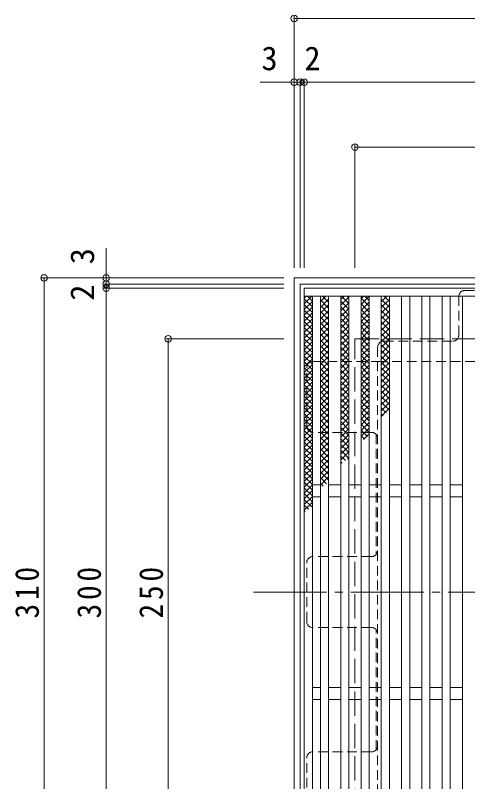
# Model space of a CAD drawing. Units: millimetres at full size, sheet at 1:4. Extents: x -822 to 951, y -780 to 740.
# Drawn here: x -787.2 to -564.1, y 349.6 to 727.7 of the extents above; entities that cross this region are included whole.
import ezdxf
from ezdxf.enums import TextEntityAlignment as Align

# ---------------------------------------------------------------- set-up
doc = ezdxf.new("R2010")
doc.units = ezdxf.units.MM
doc.header["$LTSCALE"] = 4
doc.header["$PDMODE"] = 32
doc.header["$PDSIZE"] = 3.2
for name, pattern in [('CHAIN1', [8, 5, -1, 1, -1]), ('CHAIN2', [12, 9, -1, 1, -1]), ('DASHED1', [1.8, 1.2, -0.6]), ('DASHED3', [4, 3, -1])]:
    doc.linetypes.add(name, pattern=pattern)
for name, color, linetype, lineweight in [('A-1_躯体', 2, 'Continuous', 9), ('A-2_仕上', 3, 'Continuous', 9), ('A-4_その他', 7, 'Continuous', 9), ('A-7_ハッチ', 2, 'Continuous', 9), ('A-8_記号', 2, 'Continuous', 9), ('A-9_ｸｳﾁｮｳｷ', 6, 'Continuous', 9)]:
    doc.layers.add(name, color=color, linetype=linetype, lineweight=lineweight)
doc.styles.add('ＭＳ ゴシック', font='')
doc.styles.get('ＭＳ ゴシック').set_extended_font_data('MS Gothic')

msp = doc.modelspace()

# ---------------------------------------------------------------- linework, layer by layer
at = {"layer": 'A-1_躯体'}
for points in [[(-649.713, 288.162), (-649.713, 598.162), (-339.713, 598.162)], [(-646.713, 291.162), (-646.713, 595.162), (-342.713, 595.162)]]:
    msp.add_lwpolyline(points, dxfattribs=at)
at = {"layer": 'A-1_躯体', "linetype": 'DASHED3'}
msp.add_lwpolyline([(-619.713, 318.162), (-619.713, 568.162), (-369.713, 568.162)], dxfattribs=at)
at = {"layer": 'A-2_仕上'}
for p, q in [((-644.713, 593.162), (-644.713, 293.162)), ((-344.713, 589.162), (-644.713, 589.162)), ((-640.713, 589.162), (-640.713, 297.162)), ((-636.713, 589.162), (-636.713, 297.162)), ((-632.713, 589.162), (-632.713, 297.162)), ((-626.713, 589.162), (-626.713, 297.162)), ((-622.713, 589.162), (-622.713, 297.162)), ((-616.713, 589.162), (-616.713, 297.162)), ((-612.713, 589.162), (-612.713, 297.162)), ((-606.713, 589.162), (-606.713, 297.162)), ((-602.713, 589.162), (-602.713, 297.162)), ((-596.713, 589.162), (-596.713, 297.162)), ((-592.713, 589.162), (-592.713, 297.162)), ((-586.713, 589.162), (-586.713, 297.162)), ((-582.713, 589.162), (-582.713, 297.162)), ((-576.713, 589.162), (-576.713, 297.162)), ((-572.713, 589.162), (-572.713, 297.162)), ((-566.713, 589.162), (-566.713, 297.162)), ((-636.713, 496.162), (-640.713, 496.162)), ((-626.713, 496.162), (-632.713, 496.162)), ((-616.713, 496.162), (-622.713, 496.162)), ((-606.713, 496.162), (-612.713, 496.162)), ((-596.713, 496.162), (-602.713, 496.162)), ((-586.713, 496.162), (-592.713, 496.162)), ((-576.713, 496.162), (-582.713, 496.162)), ((-566.713, 496.162), (-572.713, 496.162)), ((-636.713, 490.162), (-640.713, 490.162)), ((-626.713, 490.162), (-632.713, 490.162)), ((-616.713, 490.162), (-622.713, 490.162)), ((-606.713, 490.162), (-612.713, 490.162)), ((-596.713, 490.162), (-602.713, 490.162)), ((-586.713, 490.162), (-592.713, 490.162)), ((-576.713, 490.162), (-582.713, 490.162)), ((-566.713, 490.162), (-572.713, 490.162)), ((-636.713, 396.162), (-640.713, 396.162)), ((-626.713, 396.162), (-632.713, 396.162)), ((-616.713, 396.162), (-622.713, 396.162)), ((-606.713, 396.162), (-612.713, 396.162)), ((-596.713, 396.162), (-602.713, 396.162)), ((-586.713, 396.162), (-592.713, 396.162)), ((-576.713, 396.162), (-582.713, 396.162)), ((-566.713, 396.162), (-572.713, 396.162)), ((-636.713, 390.162), (-640.713, 390.162)), ((-626.713, 390.162), (-632.713, 390.162)), ((-616.713, 390.162), (-622.713, 390.162)), ((-606.713, 390.162), (-612.713, 390.162)), ((-596.713, 390.162), (-602.713, 390.162)), ((-586.713, 390.162), (-592.713, 390.162)), ((-576.713, 390.162), (-582.713, 390.162)), ((-566.713, 390.162), (-572.713, 390.162))]:
    msp.add_line(p, q, dxfattribs=at)
msp.add_lwpolyline([(-344.713, 293.162), (-344.713, 593.162), (-644.713, 593.162)], dxfattribs=at)
at = {"layer": 'A-4_その他'}
for p, q in [((-649.713, 727.325), (-649.713, 603.162)), ((-649.713, 726.125), (-339.713, 726.125)), ((-646.713, 695.937), (-646.713, 603.162)), ((-644.713, 695.937), (-644.713, 603.162)), ((-666.393, 694.737), (-646.713, 694.737)), ((-646.713, 694.737), (-644.713, 694.737)), ((-644.713, 694.737), (-344.713, 694.737)), ((-619.713, 663.941), (-619.713, 603.162)), ((-619.713, 662.741), (-369.713, 662.741)), ((-742.449, 612.926), (-742.449, 595.162)), ((-774.254, 598.162), (-654.713, 598.162)), ((-773.054, 598.162), (-773.054, 288.162)), ((-743.649, 595.162), (-654.713, 595.162)), ((-742.449, 595.162), (-742.449, 593.162)), ((-743.649, 593.162), (-654.713, 593.162)), ((-742.449, 593.162), (-742.449, 293.162)), ((-713.044, 568.162), (-654.713, 568.162)), ((-711.844, 568.162), (-711.844, 318.162))]:
    msp.add_line(p, q, dxfattribs=at)
for p in [(-649.713, 726.125), (-649.713, 694.737), (-646.713, 694.737), (-644.713, 694.737), (-619.713, 662.741), (-773.054, 598.162), (-742.449, 598.162), (-742.449, 595.162), (-742.449, 593.162), (-711.844, 568.162)]:
    msp.add_point(p, dxfattribs=at)
at = {"layer": 'A-7_ハッチ', "linetype": 'DASHED1'}
for p, q in [((-423.914, 591.966), (-565.512, 591.966)), ((-568.512, 569.966), (-568.512, 588.966)), ((-608.513, 563.966), (-608.513, 556.966)), ((-605.513, 566.966), (-571.512, 566.966)), ((-640.517, 556.966), (-608.513, 556.966)), ((-608.513, 556.966), (-380.913, 556.966)), ((-608.513, 556.966), (-608.513, 329.359)), ((-643.517, 524.965), (-643.517, 553.966)), ((-611.513, 521.965), (-640.517, 521.965)), ((-609.313, 521.004), (-609.313, 461.623)), ((-643.517, 428.662), (-643.517, 457.663)), ((-611.513, 460.663), (-640.517, 460.663)), ((-611.513, 425.662), (-640.517, 425.662)), ((-609.313, 365.32), (-609.313, 424.701)), ((-611.513, 364.36), (-640.517, 364.36)), ((-643.517, 332.359), (-643.517, 361.36))]:
    msp.add_line(p, q, dxfattribs=at)
at = {"layer": 'A-7_ハッチ', "linetype": 'CHAIN2'}
msp.add_line((-669.713, 443.162), (-319.713, 443.162), dxfattribs=at)
at = {"layer": 'A-7_ハッチ', "linetype": 'DASHED1'}
for centre, start, end in [((-565.512, 588.966), 90, 180), ((-571.512, 569.966), 270, 0), ((-605.513, 563.966), 90, 180), ((-640.517, 553.966), 90, 180), ((-640.517, 524.965), 180, 270), ((-611.513, 518.965), 0, 90), ((-611.513, 463.663), 270, 0), ((-640.517, 457.663), 90, 180), ((-640.517, 428.662), 180, 270), ((-611.513, 422.662), 0, 90), ((-611.513, 367.36), 270, 0), ((-640.517, 361.36), 90, 180)]:
    msp.add_arc(centre, 3, start, end, dxfattribs=at)
at = {"layer": 'A-8_記号', "linetype": 'CHAIN1'}
msp.add_line((-611.221, 443.162), (-598.713, 443.162), dxfattribs=at)
at = {"layer": 'A-9_ｸｳﾁｮｳｷ'}
for p, q in [((-644.713, 585.372), (-640.923, 589.162)), ((-644.713, 588.2), (-643.751, 589.162)), ((-644.713, 587.923), (-640.713, 583.923)), ((-644.713, 582.544), (-640.713, 586.543)), ((-643.124, 589.162), (-640.713, 586.752)), ((-636.713, 586.486), (-634.037, 589.162)), ((-636.713, 583.657), (-632.713, 587.658)), ((-636.713, 587.322), (-632.713, 583.321)), ((-635.726, 589.162), (-632.713, 586.149)), ((-632.897, 589.162), (-632.713, 588.979)), ((-626.713, 587.554), (-625.104, 589.162)), ((-626.713, 584.725), (-622.713, 588.725)), ((-626.713, 586.674), (-622.713, 582.673)), ((-626.374, 589.162), (-622.713, 585.502)), ((-623.545, 589.162), (-622.713, 588.331)), ((-616.713, 587.945), (-615.496, 589.162)), ((-616.713, 585.116), (-612.713, 589.116)), ((-616.713, 588.177), (-612.713, 584.178)), ((-616.713, 582.288), (-612.713, 586.288)), ((-614.869, 589.162), (-612.713, 587.006)), ((-606.713, 586.412), (-603.963, 589.162)), ((-606.713, 587.758), (-602.713, 583.757)), ((-606.713, 583.584), (-602.713, 587.583)), ((-605.289, 589.162), (-602.713, 586.586)), ((-644.713, 585.095), (-640.713, 581.094)), ((-644.713, 579.715), (-640.713, 583.715)), ((-644.713, 582.267), (-640.713, 578.266)), ((-636.713, 580.829), (-632.713, 584.829)), ((-636.713, 584.493), (-632.713, 580.493)), ((-626.713, 581.896), (-622.713, 585.897)), ((-626.713, 583.845), (-622.713, 579.845)), ((-626.713, 579.068), (-622.713, 583.068)), ((-616.713, 585.349), (-612.713, 581.349)), ((-616.713, 579.46), (-612.713, 583.46)), ((-616.713, 582.521), (-612.713, 578.521)), ((-606.713, 584.929), (-602.713, 580.929)), ((-606.713, 580.755), (-602.713, 584.755)), ((-644.713, 576.887), (-640.713, 580.886)), ((-644.713, 579.438), (-640.713, 575.438)), ((-636.713, 578.001), (-632.713, 582)), ((-636.713, 581.665), (-632.713, 577.665)), ((-636.713, 575.172), (-632.713, 579.172)), ((-636.713, 578.836), (-632.713, 574.836)), ((-626.713, 581.016), (-622.713, 577.016)), ((-626.713, 576.24), (-622.713, 580.24)), ((-616.713, 576.632), (-612.713, 580.631)), ((-616.713, 579.693), (-612.713, 575.692)), ((-606.713, 582.1), (-602.713, 578.101)), ((-606.713, 577.927), (-602.713, 581.927)), ((-606.713, 579.272), (-602.713, 575.272)), ((-606.713, 575.099), (-602.713, 579.098)), ((-644.713, 574.058), (-640.713, 578.058)), ((-644.713, 576.609), (-640.713, 572.609)), ((-644.713, 571.229), (-640.713, 575.23)), ((-636.713, 572.344), (-632.713, 576.344)), ((-636.713, 576.008), (-632.713, 572.008)), ((-626.713, 578.188), (-622.713, 574.188)), ((-626.713, 573.412), (-622.713, 577.411)), ((-626.713, 575.36), (-622.713, 571.36)), ((-616.713, 573.803), (-612.713, 577.803)), ((-616.713, 576.864), (-612.713, 572.864)), ((-616.713, 570.974), (-612.713, 574.975)), ((-606.713, 576.444), (-602.713, 572.444)), ((-606.713, 572.27), (-602.713, 576.27)), ((-644.713, 573.781), (-640.713, 569.781)), ((-644.713, 568.401), (-640.713, 572.401)), ((-644.713, 570.953), (-640.713, 566.953)), ((-636.713, 569.515), (-632.713, 573.515)), ((-636.713, 573.179), (-632.713, 569.179)), ((-626.713, 570.583), (-622.713, 574.583)), ((-626.713, 572.531), (-622.713, 568.532)), ((-626.713, 567.755), (-622.713, 571.755)), ((-616.713, 574.035), (-612.713, 570.036)), ((-616.713, 568.146), (-612.713, 572.146)), ((-616.713, 571.207), (-612.713, 567.207)), ((-606.713, 573.615), (-602.713, 569.616)), ((-606.713, 569.441), (-602.713, 573.442)), ((-644.713, 565.573), (-640.713, 569.573)), ((-644.713, 568.124), (-640.713, 564.124)), ((-636.713, 566.686), (-632.713, 570.687)), ((-636.713, 570.351), (-632.713, 566.351)), ((-636.713, 563.858), (-632.713, 567.859)), ((-636.713, 567.522), (-632.713, 563.522)), ((-626.713, 569.703), (-622.713, 565.703)), ((-626.713, 564.926), (-622.713, 568.926)), ((-616.713, 565.318), (-612.713, 569.317)), ((-616.713, 568.379), (-612.713, 564.379)), ((-606.713, 570.787), (-602.713, 566.787)), ((-606.713, 566.613), (-602.713, 570.613)), ((-606.713, 567.959), (-602.713, 563.958)), ((-606.713, 563.785), (-602.713, 567.784)), ((-644.713, 562.744), (-640.713, 566.745)), ((-644.713, 565.296), (-640.713, 561.296)), ((-644.713, 559.916), (-640.713, 563.916)), ((-636.713, 561.03), (-632.713, 565.03)), ((-636.713, 564.694), (-632.713, 560.694)), ((-626.713, 566.875), (-622.713, 562.874)), ((-626.713, 562.097), (-622.713, 566.098)), ((-626.713, 564.046), (-622.713, 560.046)), ((-616.713, 562.489), (-612.713, 566.489)), ((-616.713, 565.55), (-612.713, 561.55)), ((-616.713, 559.661), (-612.713, 563.661)), ((-606.713, 565.13), (-602.713, 561.13)), ((-606.713, 560.956), (-602.713, 564.956)), ((-644.713, 562.468), (-640.713, 558.467)), ((-644.713, 557.088), (-640.713, 561.087)), ((-644.713, 559.639), (-640.713, 555.639)), ((-636.713, 558.202), (-632.713, 562.202)), ((-636.713, 561.866), (-632.713, 557.866)), ((-626.713, 559.269), (-622.713, 563.269)), ((-626.713, 561.217), (-622.713, 557.218)), ((-626.713, 556.441), (-622.713, 560.441)), ((-616.713, 562.722), (-612.713, 558.722)), ((-616.713, 556.833), (-612.713, 560.832)), ((-616.713, 559.894), (-612.713, 555.893)), ((-606.713, 562.302), (-602.713, 558.302)), ((-606.713, 558.128), (-602.713, 562.128)), ((-644.713, 554.259), (-640.713, 558.259)), ((-644.713, 556.81), (-640.713, 552.81)), ((-636.713, 555.373), (-632.713, 559.373)), ((-636.713, 559.037), (-632.713, 555.037)), ((-636.713, 552.545), (-632.713, 556.545)), ((-636.713, 556.209), (-632.713, 552.209)), ((-626.713, 558.389), (-622.713, 554.389)), ((-626.713, 553.613), (-622.713, 557.612)), ((-616.713, 554.004), (-612.713, 558.004)), ((-616.713, 557.065), (-612.713, 553.065)), ((-606.713, 559.473), (-602.713, 555.473)), ((-606.713, 555.3), (-602.713, 559.3)), ((-606.713, 556.645), (-602.713, 552.645)), ((-606.713, 552.471), (-602.713, 556.471)), ((-644.713, 551.43), (-640.713, 555.431)), ((-644.713, 553.982), (-640.713, 549.982)), ((-644.713, 548.602), (-640.713, 552.602)), ((-636.713, 549.716), (-632.713, 553.716)), ((-636.713, 553.38), (-632.713, 549.381)), ((-626.713, 555.561), (-622.713, 551.561)), ((-626.713, 550.784), (-622.713, 554.784)), ((-626.713, 552.733), (-622.713, 548.733)), ((-616.713, 551.175), (-612.713, 555.176)), ((-616.713, 554.236), (-612.713, 550.236)), ((-616.713, 548.347), (-612.713, 552.347)), ((-606.713, 553.816), (-602.713, 549.817)), ((-606.713, 549.642), (-602.713, 553.643)), ((-644.713, 551.154), (-640.713, 547.154)), ((-644.713, 545.774), (-640.713, 549.774)), ((-644.713, 548.325), (-640.713, 544.325)), ((-636.713, 546.888), (-632.713, 550.888)), ((-636.713, 550.552), (-632.713, 546.552)), ((-626.713, 547.956), (-622.713, 551.956)), ((-626.713, 549.904), (-622.713, 545.904)), ((-626.713, 545.127), (-622.713, 549.127)), ((-616.713, 551.408), (-612.713, 547.408)), ((-616.713, 545.519), (-612.713, 549.518)), ((-616.713, 548.58), (-612.713, 544.58)), ((-606.713, 550.988), (-602.713, 546.988)), ((-606.713, 546.814), (-602.713, 550.814)), ((-644.713, 542.945), (-640.713, 546.946)), ((-644.713, 545.497), (-640.713, 541.497)), ((-636.713, 544.059), (-632.713, 548.059)), ((-636.713, 547.724), (-632.713, 543.723)), ((-636.713, 541.231), (-632.713, 545.231)), ((-636.713, 544.895), (-632.713, 540.895)), ((-626.713, 547.076), (-622.713, 543.075)), ((-626.713, 542.299), (-622.713, 546.299)), ((-616.713, 542.69), (-612.713, 546.69)), ((-616.713, 545.751), (-612.713, 541.752)), ((-606.713, 548.16), (-602.713, 544.159)), ((-606.713, 543.986), (-602.713, 547.986)), ((-606.713, 545.331), (-602.713, 541.331)), ((-606.713, 541.157), (-602.713, 545.157)), ((-644.713, 540.117), (-640.713, 544.117)), ((-644.713, 542.669), (-640.713, 538.668)), ((-644.713, 537.289), (-640.713, 541.288)), ((-636.713, 538.403), (-632.713, 542.403)), ((-636.713, 542.067), (-632.713, 538.067)), ((-626.713, 544.247), (-622.713, 540.247)), ((-626.713, 539.47), (-622.713, 543.47)), ((-626.713, 541.419), (-622.713, 537.419)), ((-616.713, 539.862), (-612.713, 543.862)), ((-616.713, 542.923), (-612.713, 538.923)), ((-616.713, 537.034), (-612.713, 541.033)), ((-606.713, 542.503), (-602.713, 538.503)), ((-606.713, 538.329), (-602.713, 542.329)), ((-644.713, 539.84), (-640.713, 535.84)), ((-644.713, 534.46), (-640.713, 538.46)), ((-644.713, 537.011), (-640.713, 533.012)), ((-636.713, 535.574), (-632.713, 539.574)), ((-636.713, 539.238), (-632.713, 535.238)), ((-626.713, 536.642), (-622.713, 540.642)), ((-626.713, 538.59), (-622.713, 534.59)), ((-626.713, 533.813), (-622.713, 537.814)), ((-616.713, 540.095), (-612.713, 536.094)), ((-616.713, 534.205), (-612.713, 538.205)), ((-616.713, 537.266), (-612.713, 533.266)), ((-606.713, 539.675), (-602.713, 535.674)), ((-606.713, 535.501), (-602.713, 539.5)), ((-644.713, 531.632), (-640.713, 535.632)), ((-644.713, 534.183), (-640.713, 530.183)), ((-636.713, 532.746), (-632.713, 536.746)), ((-636.713, 536.41), (-632.713, 532.41)), ((-636.713, 529.917), (-632.713, 533.917)), ((-636.713, 533.581), (-632.713, 529.582)), ((-626.713, 535.762), (-622.713, 531.762)), ((-626.713, 530.985), (-622.713, 534.985)), ((-616.713, 531.376), (-612.713, 535.377)), ((-616.713, 534.437), (-612.713, 530.438)), ((-606.713, 536.846), (-602.713, 532.846)), ((-606.713, 532.672), (-602.713, 536.672)), ((-606.713, 534.017), (-604.257, 531.562)), ((-606.713, 529.843), (-602.713, 533.844)), ((-644.713, 528.803), (-640.713, 532.803)), ((-644.713, 531.355), (-640.713, 527.355)), ((-644.713, 525.975), (-640.713, 529.975)), ((-636.713, 527.089), (-632.713, 531.089)), ((-636.713, 530.753), (-632.713, 526.753)), ((-626.713, 532.933), (-622.713, 528.934)), ((-626.713, 528.157), (-622.713, 532.156)), ((-626.713, 530.105), (-622.713, 526.105)), ((-616.713, 528.548), (-612.713, 532.548)), ((-616.713, 531.609), (-612.713, 527.609)), ((-616.713, 525.72), (-612.713, 529.72)), ((-606.713, 531.189), (-605.845, 530.321)), ((-644.713, 528.526), (-640.713, 524.527)), ((-644.713, 523.146), (-640.713, 527.147)), ((-644.713, 525.698), (-640.713, 521.698)), ((-636.713, 524.26), (-632.713, 528.26)), ((-636.713, 527.924), (-632.713, 523.925)), ((-626.713, 525.328), (-622.713, 529.328)), ((-626.713, 527.277), (-622.713, 523.277)), ((-626.713, 522.5), (-622.713, 526.5)), ((-616.713, 528.781), (-612.713, 524.781)), ((-616.713, 522.891), (-612.713, 526.891)), ((-616.713, 525.952), (-612.713, 521.953)), ((-644.713, 520.318), (-640.713, 524.318)), ((-644.713, 522.87), (-640.713, 518.869)), ((-636.713, 521.432), (-632.713, 525.432)), ((-636.713, 525.096), (-632.713, 521.096)), ((-636.713, 518.604), (-632.713, 522.604)), ((-636.713, 522.268), (-632.713, 518.268)), ((-626.713, 524.448), (-622.713, 520.448)), ((-626.713, 519.671), (-622.713, 523.671)), ((-616.713, 520.063), (-612.713, 524.063)), ((-616.713, 523.124), (-613.551, 519.962)), ((-644.713, 517.49), (-640.713, 521.489)), ((-644.713, 520.041), (-640.713, 516.041)), ((-644.713, 514.661), (-640.713, 518.661)), ((-636.713, 515.775), (-632.713, 519.775)), ((-636.713, 519.44), (-632.713, 515.439)), ((-626.713, 521.62), (-622.713, 517.62)), ((-626.713, 516.843), (-622.713, 520.843)), ((-626.713, 518.792), (-622.713, 514.791)), ((-626.713, 514.014), (-622.713, 518.015)), ((-616.713, 520.296), (-615.14, 518.722)), ((-615.53, 518.417), (-612.713, 521.234)), ((-644.713, 517.212), (-640.713, 513.213)), ((-644.713, 511.833), (-640.713, 515.833)), ((-644.713, 514.384), (-640.713, 510.384)), ((-636.713, 512.947), (-632.713, 516.947)), ((-636.713, 516.611), (-632.713, 512.611)), ((-626.713, 515.963), (-622.713, 511.963)), ((-626.713, 511.186), (-622.713, 515.186)), ((-644.713, 509.005), (-640.713, 513.004)), ((-644.713, 511.556), (-640.713, 507.556)), ((-636.713, 510.118), (-632.713, 514.118)), ((-636.713, 513.782), (-632.713, 509.783)), ((-636.713, 507.29), (-632.713, 511.29)), ((-636.713, 510.954), (-632.713, 506.954)), ((-626.713, 513.134), (-622.846, 509.268)), ((-626.713, 508.358), (-622.713, 512.357)), ((-644.713, 506.176), (-640.713, 510.176)), ((-644.713, 508.727), (-640.713, 504.728)), ((-644.713, 503.347), (-640.713, 507.348)), ((-636.713, 504.462), (-632.713, 508.462)), ((-636.713, 508.126), (-632.713, 504.126)), ((-626.713, 510.306), (-624.435, 508.027)), ((-626.713, 507.478), (-626.023, 506.787)), ((-623.435, 508.807), (-622.713, 509.529)), ((-644.713, 505.899), (-640.713, 501.899)), ((-644.713, 500.519), (-640.713, 504.519)), ((-644.713, 503.071), (-640.713, 499.07)), ((-636.713, 501.633), (-632.713, 505.633)), ((-636.713, 505.297), (-632.713, 501.298)), ((-644.713, 497.691), (-640.713, 501.69)), ((-644.713, 500.242), (-640.713, 496.242)), ((-636.713, 498.805), (-632.713, 502.805)), ((-636.713, 502.469), (-632.713, 498.469)), ((-636.713, 495.976), (-632.713, 499.977)), ((-636.713, 499.641), (-633.729, 496.656)), ((-644.713, 494.862), (-640.713, 498.862)), ((-644.713, 497.413), (-640.713, 493.414)), ((-644.713, 492.034), (-640.713, 496.034)), ((-636.713, 496.812), (-635.317, 495.416)), ((-644.713, 494.585), (-640.713, 490.585)), ((-644.713, 489.206), (-640.713, 493.206)), ((-644.713, 491.757), (-640.713, 487.757)), ((-644.713, 486.377), (-640.713, 490.377)), ((-644.713, 488.928), (-641.023, 485.238)), ((-644.713, 483.548), (-640.713, 487.549)), ((-644.713, 486.1), (-642.611, 483.998)), ((-644.713, 483.272), (-644.199, 482.758))]:
    msp.add_line(p, q, dxfattribs=at)

# ---------------------------------------------------------------- texts
at = {"layer": 'A-4_その他', "color": 2, "style": 'ＭＳ ゴシック'}
for s, p in [('3', (-665.842, 697.137)), ('2', (-644.671, 697.137))]:
    msp.add_text(s, height=11.73, dxfattribs=at).set_placement(p, align=Align.BOTTOM_LEFT)
for s, p in [('3', (-744.849, 604.887)), ('2', (-744.849, 586.926))]:
    msp.add_text(s, height=11.73, rotation=90, dxfattribs=at).set_placement(p, align=Align.BOTTOM_LEFT)
at = {"layer": 'A-4_その他', "color": 2, "char_height": 11.73, "attachment_point": 7, "rotation": 90, "style": 'ＭＳ ゴシック'}
for s, insert in [('\\T1.27;\\W0.9;310', (-775.454, 430.162)), ('\\T1.27;\\W0.9;300', (-744.849, 430.162)), ('\\T1.27;\\W0.9;250', (-714.244, 430.162))]:
    msp.add_mtext(s, dxfattribs=dict(at, insert=insert))

doc.saveas('drawing.dxf')
